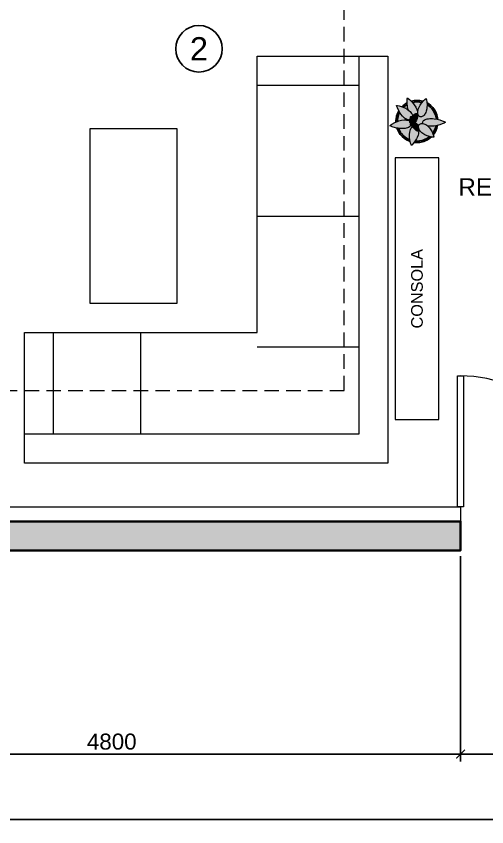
# Model space of a CAD drawing. Header units: millimetres. Extents: x -757 to 18550, y -6636 to 6557.
# Drawn here: x 1743 to 4980, y -1900 to 3674 of the extents above; entities that cross this region are included whole.
import ezdxf
from ezdxf.enums import TextEntityAlignment as Align

# ---------------------------------------------------------------- set-up
doc = ezdxf.new("R2010")
doc.units = ezdxf.units.MM
doc.linetypes.add('OCULTA', pattern=[150, 100, -50])
for name, color, linetype, lineweight in [('A-CARPINTERIA', 4, 'Continuous', 18), ('A-COTAS', 3, 'Continuous', 13), ('A-MEJORAS', 1, 'Continuous', 25), ('A-MOBILIARIO', 40, 'Continuous', 13), ('A-MURO-BLOQUE', 2, 'Continuous', 35), ('A-MURO-TRASDOSADO', 8, 'Continuous', 18), ('A-TEXTO', 7, 'Continuous', 18)]:
    doc.layers.add(name, color=color, linetype=linetype, lineweight=lineweight)
doc.layers.add('A-POCHE', color=252, linetype='Continuous')
doc.layers.add('VEG-HOJAS', color=117, linetype='Continuous', lineweight=18, true_color=0x2e5e38)
doc.layers.add('VEG-MACETA', color=25, linetype='Continuous', lineweight=25, true_color=0x745440)
doc.layers.add('VEG-RELLENO', color=253, linetype='Continuous', true_color=0x96c896)
doc.styles.add('A-TEXTO', font='arial.ttf')
doc.dimstyles.new('COTAS', dxfattribs={"dimtxt": 110, "dimasz": 60, "dimexe": 50, "dimexo": 40, "dimgap": 30, "dimtad": 1, "dimdec": 0, "dimtxsty": 'A-TEXTO', "dimblk": 'ARCHTICK', "dimcen": 2.5, "dimclrd": 3, "dimclre": 3, "dimclrt": 7, "dimazin": 3, "dimtfac": 1, "dimtmove": 0, "dimatfit": 3})

# ---------------------------------------------------------------- blocks, each defined once
blk = doc.blocks.new('VEG_Sansevieria_PLANTA')
at = {"layer": 'VEG-RELLENO', "true_color": 0xf8f6f2}
h = blk.add_hatch(color=7, dxfattribs=at)
h.dxf.hatch_style = 1
h.paths.add_polyline_path([(142.4, -26.9), (137.3, -46.6), (130, -64.1), (120.6, -80.6), (112.3, -91.6), (108.1, -80.8), (116.9, -67.5), (121.1, -59.7), (127.8, -43.4), (131.7, -29.3)])
h.paths.add_polyline_path([(95.6, -109), (80.6, -120.6), (72.5, -125.6), (55.5, -134), (46.6, -137.3), (28.3, -142.2), (18.9, -143.8), (0, -145), (-18.5, -143.8), (-12, -134.4), (0, -135), (17.6, -133.8), (34.9, -130.4), (51.7, -124.7), (67.5, -116.9), (75, -112.2), (86.9, -103.2), (98.9, -105.9)])
h.paths.add_polyline_path([(-46.6, -137.3), (-64.1, -130), (-80.6, -120.6), (-95.6, -109), (-102.5, -102.5), (-115, -88.3), (-125.6, -72.5), (-134, -55.5), (-137.6, -45.5), (-126.3, -47.4), (-121.1, -59.7), (-116.9, -67.5), (-107.1, -82.2), (-101.5, -89), (-89, -101.5), (-75, -112.2), (-59.7, -121.1), (-48.9, -125.8)])
h.paths.add_polyline_path([(-144.9, -3.7), (-143.8, 18.9), (-140.1, 37.5), (-134, 55.5), (-125.2, 73), (-119.4, 62.9), (-124.7, 51.7), (-130.4, 34.9), (-133.8, 17.6), (-135, 0.3)])
h.paths.add_polyline_path([(-103.2, 101.8), (-88.3, 115), (-80.6, 120.6), (-68, 128), (-67.3, 117), (-82.2, 107.1), (-92.9, 97.8)])
h.paths.add_polyline_path([(-38.9, 139.6), (-18.9, 143.8), (0, 145), (18.9, 143.8), (28.3, 142.2), (41.8, 138.8), (34.7, 130.4), (17.6, 133.8), (0, 135), (-17.6, 133.8), (-31.1, 131.3)])
h.paths.add_polyline_path([(69.1, 127.4), (80.6, 120.6), (95.6, 109), (109, 95.6), (120.6, 80.6), (130, 64.1), (137.3, 46.6), (142.2, 28.3), (144.2, 14.3), (133.9, 16.6), (130.4, 34.9), (124.7, 51.7), (116.9, 67.5), (107.1, 82.2), (101.5, 89), (89, 101.5), (82.2, 107.1), (69.6, 115.6)])
at = {"layer": 'VEG-RELLENO', "true_color": 0x7a5e4a}
h = blk.add_hatch(color=35, dxfattribs=at)
h.dxf.hatch_style = 1
h.paths.add_polyline_path([(130.4, -34.9), (124.7, -51.7), (121.1, -59.7), (116.9, -67.5), (108.1, -80.8), (100, -64.4), (90.7, -49.6), (85.4, -42.6), (75.1, -31.8), (88.2, -33.2), (98, -33.3), (118.4, -31.6), (131.7, -29.3)])
h.paths.add_polyline_path([(86.9, -103.2), (75, -112.2), (59.7, -121.1), (51.7, -124.7), (34.9, -130.4), (17.6, -133.8), (8.8, -134.7), (0, -135), (-12, -134.4), (-2.7, -118.6), (4.9, -101.6), (10.1, -84.2), (11.6, -75.6), (12.3, -67.4), (12.1, -59.6), (11.1, -52.4), (9.3, -45.8), (6.7, -40.1), (3.4, -35.3), (-0.1, -31.9), (3.5, -31.5), (6, -30.5), (7.4, -29), (7.7, -26.9), (6.9, -24.4), (2.3, -18.5), (-1.4, -15.3), (-13.3, -7.8), (-9, -1.6), (-3.1, 9.2), (-0.5, 14.9), (3.3, 25.9), (4.4, 30.7), (4.8, 38.2), (4.1, 40.6), (2.8, 41.9), (0.5, 41.9), (2.5, 47.2), (3.5, 53.3), (3.7, 60), (3, 67.3), (1.4, 75), (-1, 83), (-4.3, 91.1), (-8.4, 99.3), (-18.2, 115.1), (-31.1, 131.3), (-17.6, 133.8), (0, 135), (17.6, 133.8), (34.7, 130.4), (26.3, 119.2), (17.3, 104.3), (10.3, 88.6), (7.9, 80.8), (6.2, 73.1), (5.4, 65.8), (5.4, 59), (6.3, 52.7), (8, 47), (10.4, 42.2), (13.5, 38.2), (17.1, 35.2), (21.3, 33.2), (25.8, 32.3), (30.5, 32.5), (35.4, 33.7), (40.2, 36.1), (45, 39.6), (49.5, 44.1), (53.7, 49.5), (57.5, 55.8), (60.8, 62.9), (65.8, 78.8), (68.7, 96), (69.6, 115.6), (82.2, 107.1), (89, 101.5), (101.5, 89), (112.2, 75), (121.1, 59.7), (124.7, 51.7), (130.4, 34.9), (133.9, 16.6), (118, 19.2), (97.6, 20.5), (78.5, 19.4), (69.9, 17.8), (62.2, 15.6), (55.4, 12.9), (49.7, 9.6), (45.1, 5.9), (41.8, 1.8), (39.8, -2.4), (39.2, -6.8), (39.9, -11.2), (41.1, -13.6), (35, -13.3), (29.4, -14.1), (24.3, -15.8), (19.8, -18.4), (16.1, -21.8), (13.3, -26), (11.4, -30.8), (10.5, -36.2), (10.6, -41.9), (11.9, -47.8), (14.2, -53.9), (17.5, -60), (21.9, -66), (27.1, -71.8), (33.2, -77.2), (40, -82.4), (55.1, -91.3), (71.1, -98.2)])
h.paths.add_polyline_path([(-48.9, -125.8), (-59.7, -121.1), (-75, -112.2), (-82.2, -107.1), (-95.5, -95.5), (-107.1, -82.2), (-112.2, -75), (-121.1, -59.7), (-126.3, -47.4), (-110.3, -48.9), (-100.6, -49.1), (-82, -47.5), (-73.4, -45.7), (-65.6, -43.2), (-58.6, -40.2), (-52.5, -36.6), (-47.5, -32.5), (-43.1, -27.2), (-42.7, -27.8), (-40.8, -28.1), (-38.3, -27.3), (-35.8, -25.8), (-31, -34.3), (-34.1, -37.1), (-38.3, -42.4), (-42, -48.7), (-45.2, -55.8), (-47.7, -63.7), (-49.7, -72.2), (-50.9, -81.1), (-51.6, -99.6), (-51.1, -108.9)])
h.paths.add_polyline_path([(-135, 0.3), (-133.8, 17.6), (-130.4, 34.9), (-124.7, 51.7), (-119.4, 62.9), (-110.9, 50.1), (-105.1, 42.7), (-92.5, 29.4), (-85.7, 23.8), (-78.9, 19.1), (-72, 15.2), (-65.2, 12.4), (-58.7, 10.7), (-50.5, 10.1), (-49.9, 8.6), (-48.1, 7.6), (-45.4, 7.5), (-40.5, 9), (-37, 0.5), (-41.5, 0.8), (-44.8, 0.4), (-46.8, -0.3), (-51.1, 3), (-56.8, 5.9), (-63.5, 8.2), (-71, 9.8), (-79.2, 10.6), (-87.9, 10.7), (-106.5, 8.5), (-116, 6.4)])
h.paths.add_polyline_path([(-89, 101.5), (-75, 112.2), (-67.3, 117), (-64.3, 95.3), (-60.3, 79.8), (-76.2, 89.8), (-92.9, 97.8)])
at = {"layer": 'VEG-RELLENO', "true_color": 0xded278}
h = blk.add_hatch(color=41, dxfattribs=at)
h.dxf.hatch_style = 1
h.paths.add_polyline_path([(-62.2, 86.1), (-65.9, 104.5), (-67.7, 122.3), (-67.8, 144.9), (-66.9, 155.4), (-65.6, 161.7), (-60.2, 158.2), (-51.9, 151.7), (-35.5, 136.2), (-23.8, 122.6), (-18.2, 115.1), (-8.4, 99.3), (-1, 83), (1.4, 75), (3, 67.3), (3.7, 60), (3.5, 53.3), (2.5, 47.2), (0.5, 41.9), (-1.3, 41.2), (-5.7, 37.4), (0.2, 46.6), (1.4, 50), (1.6, 52.7), (0.8, 54.5), (-1.4, 55.5), (-1.9, 66.6), (-3.4, 73.8), (-5.7, 81.3), (-12.8, 96.9), (-22.3, 112.3), (-33.4, 126.4), (-50.2, 143.6), (-62, 153.4), (-63.1, 138), (-62.1, 114.1), (-59.4, 96.3), (-57.3, 87.4), (-53, 74), (-60.3, 79.8)])
at = {"layer": 'VEG-RELLENO', "true_color": 0x517e5c}
h = blk.add_hatch(color=115, dxfattribs=at)
h.dxf.hatch_style = 1
h.paths.add_polyline_path([(-3.7, 55.6), (-7.2, 54.7), (-16, 50.4), (-29.4, 40.3), (-32.8, 49.5), (-36.5, 55.9), (-41.2, 62.2), (-46.8, 68.3), (-53, 74), (-57.3, 87.4), (-59.4, 96.3), (-62.1, 114.1), (-63.1, 138), (-62, 153.4), (-50.2, 143.6), (-39.1, 132.8), (-27.7, 119.5), (-17.3, 104.7), (-8.9, 89.1), (-3.4, 73.8), (-1.9, 66.6), (-1.3, 59.9), (-1.4, 55.5)])
at = {"layer": 'VEG-RELLENO', "true_color": 0xded278}
h = blk.add_hatch(color=41, dxfattribs=at)
h.dxf.hatch_style = 1
h.paths.add_polyline_path([(13.5, 38.2), (10.4, 42.2), (8, 47), (6.3, 52.7), (5.4, 59), (5.4, 65.8), (6.2, 73.1), (7.9, 80.8), (13.5, 96.5), (21.6, 111.9), (26.3, 119.2), (36.5, 132.6), (51, 148.2), (58.5, 154.7), (63.6, 158.3), (66.3, 148.1), (68.2, 136.3), (69.5, 121.5), (69.4, 104.7), (67.6, 87.3), (65.8, 78.8), (60.8, 62.9), (57.5, 55.8), (53.7, 49.5), (49.5, 44.1), (45, 39.6), (40.2, 36.1), (35.4, 33.7), (30.5, 32.5), (25.8, 32.3), (21.3, 33.2), (17.1, 35.2)])
h.paths.add_polyline_path([(29.8, 37.4), (33.6, 38.5), (37.6, 40.4), (41.7, 43.4), (45.7, 47.4), (49.5, 52.4), (53, 58.2), (56.1, 64.8), (61, 79.9), (63.8, 96.5), (64.7, 113.3), (63.3, 135.7), (60.8, 150.1), (54.5, 144.5), (45.3, 135.1), (35.3, 123.2), (30.5, 116.4), (21.7, 101.9), (18, 94.4), (12.7, 79.5), (11.2, 72.3), (10.4, 65.6), (10.4, 59.3), (11.2, 53.7), (12.6, 48.9), (14.6, 44.9), (17.1, 41.7), (19.8, 39.4), (22.9, 38), (26.2, 37.3)], flags=0)
at = {"layer": 'VEG-RELLENO', "true_color": 0x517e5c}
h = blk.add_hatch(color=115, dxfattribs=at)
h.dxf.hatch_style = 1
h.paths.add_polyline_path([(22.9, 38), (19.8, 39.4), (17.1, 41.7), (14.6, 44.9), (12.6, 48.9), (11.2, 53.7), (10.4, 59.3), (10.4, 65.6), (11.2, 72.3), (15, 86.9), (21.7, 101.9), (25.9, 109.3), (35.3, 123.2), (50.1, 140.2), (60.8, 150.1), (63.3, 135.7), (64.7, 113.3), (63.8, 96.5), (62.6, 88.1), (58.8, 72.1), (53, 58.2), (49.5, 52.4), (45.7, 47.4), (41.7, 43.4), (37.6, 40.4), (33.6, 38.5), (29.8, 37.4), (26.2, 37.3)])
at = {"layer": 'VEG-RELLENO', "true_color": 0xded278}
h = blk.add_hatch(color=41, dxfattribs=at)
h.dxf.hatch_style = 1
h.paths.add_polyline_path([(-50.5, 10.1), (-58.7, 10.7), (-65.2, 12.4), (-72, 15.2), (-78.9, 19.1), (-85.7, 23.8), (-92.5, 29.4), (-105.1, 42.7), (-116.2, 57.8), (-125.4, 73.3), (-134.8, 94), (-138.3, 104), (-139.8, 110.4), (-128.5, 108.9), (-116.2, 106), (-101.1, 101.1), (-84.5, 94.1), (-68.1, 85.1), (-60.4, 79.9), (-53.2, 74.3), (-46.8, 68.3), (-41.2, 62.2), (-36.5, 55.9), (-32.8, 49.5), (-30.2, 43.2), (-29.4, 40.3), (-33.6, 36.4), (-34.9, 41.7), (-37.3, 47.3), (-40.6, 53.1), (-45, 59), (-50.3, 64.8), (-63.3, 75.8), (-78.6, 85.4), (-94.8, 93.2), (-117.6, 101.1), (-133.3, 104.7), (-127.6, 89.6), (-120.9, 75.6), (-112.1, 60.5), (-101.3, 45.9), (-89.1, 33.1), (-82.7, 27.8), (-76.2, 23.3), (-69.8, 19.8), (-63.6, 17.2), (-57.7, 15.6), (-49.7, 15.2), (-50.5, 13.1)])
at = {"layer": 'VEG-RELLENO', "true_color": 0x517e5c}
h = blk.add_hatch(color=115, dxfattribs=at)
h.dxf.hatch_style = 1
h.paths.add_polyline_path([(-33.6, 36.4), (-37.8, 32.2), (-41.3, 34.5), (-43, 34.4), (-44.2, 33.2), (-44.9, 30.9), (-44.6, 24.1), (-47.1, 20.4), (-49.7, 15.2), (-57.7, 15.6), (-63.6, 17.2), (-69.8, 19.8), (-76.2, 23.3), (-82.7, 27.8), (-95.3, 39.2), (-101.3, 45.9), (-112.1, 60.5), (-116.8, 68.1), (-124.6, 82.8), (-130.1, 95.8), (-133.3, 104.7), (-117.6, 101.1), (-94.8, 93.2), (-78.6, 85.4), (-63.3, 75.8), (-50.3, 64.8), (-45, 59), (-40.6, 53.1), (-37.3, 47.3), (-34.9, 41.7)])
at = {"layer": 'VEG-RELLENO', "true_color": 0xded278}
h = blk.add_hatch(color=41, dxfattribs=at)
h.dxf.hatch_style = 1
h.paths.add_polyline_path([(-43.1, -27.2), (-47.5, -32.5), (-52.5, -36.6), (-58.6, -40.2), (-65.6, -43.2), (-73.4, -45.7), (-82, -47.5), (-100.6, -49.1), (-120.1, -48.2), (-129.8, -46.9), (-148.2, -43.2), (-170.7, -36.2), (-180.9, -32), (-186.9, -28.8), (-177.6, -21.6), (-166.5, -14.6), (-151.9, -6.9), (-134.7, 0.4), (-116, 6.4), (-106.5, 8.5), (-87.9, 10.7), (-79.2, 10.6), (-71, 9.8), (-63.5, 8.2), (-56.8, 5.9), (-51.1, 3), (-46.8, -0.3), (-48.6, -2.1), (-49, -4.1), (-48.4, -5.9), (-53.8, -1.3), (-58.8, 1.3), (-64.8, 3.4), (-71.7, 4.9), (-79.4, 5.6), (-87.7, 5.7), (-105.5, 3.6), (-123.9, -1.1), (-141.6, -7.7), (-164, -19), (-177.8, -27.9), (-169, -31.5), (-155.1, -36.1), (-138.2, -40.3), (-129.1, -42), (-110.1, -43.9), (-100.7, -44.1), (-82.8, -42.5), (-74.7, -40.8), (-67.3, -38.5), (-60.8, -35.7), (-55.4, -32.5), (-51, -28.9), (-47.7, -25.2), (-45.6, -21.4), (-44.5, -17.8), (-44.4, -14.3), (-45.4, -10.6), (-42.3, -13.7), (-44, -20.1), (-44.3, -23.7), (-43.9, -26.3)])
at = {"layer": 'VEG-RELLENO', "true_color": 0x517e5c}
h = blk.add_hatch(color=115, dxfattribs=at)
h.dxf.hatch_style = 1
h.paths.add_polyline_path([(-49.9, -4.3), (-45.3, -10.9), (-44.4, -14.3), (-44.5, -17.8), (-45.6, -21.4), (-47.7, -25.2), (-51, -28.9), (-55.4, -32.5), (-60.8, -35.7), (-67.3, -38.5), (-74.7, -40.8), (-82.8, -42.5), (-100.7, -44.1), (-110.1, -43.9), (-129.1, -42), (-138.2, -40.3), (-155.1, -36.1), (-169, -31.5), (-177.8, -27.9), (-164, -19), (-141.6, -7.7), (-123.9, -1.1), (-105.5, 3.6), (-87.7, 5.7), (-79.4, 5.6), (-71.7, 4.9), (-64.8, 3.4), (-58.8, 1.3), (-53.8, -1.3)])
at = {"layer": 'VEG-RELLENO', "true_color": 0xded278}
h = blk.add_hatch(color=41, dxfattribs=at)
h.dxf.hatch_style = 1
h.paths.add_polyline_path([(-50.5, 13.1), (-49.3, 16.5), (-44.6, 24.1), (-43.8, 20), (-46.5, 15.3), (-47.6, 10.9), (-45.8, 10.5), (-41.5, 11.9), (-40.5, 9), (-45.4, 7.5), (-48.1, 7.6), (-49.9, 8.6), (-50.7, 10.4)])
h.paths.add_polyline_path([(-31.2, 38.8), (-21, 47.1), (-11.3, 52.9), (-3.7, 55.6), (-1, 55.5), (0.8, 54.5), (1.6, 52.7), (1.4, 50), (-2, 42.7), (-5, 38.3), (-13.1, 28.9), (-27, 16.9), (-28.4, 19.6), (-20, 26.5), (-11, 35.6), (-4.6, 44.2), (-2.6, 47.8), (-1.6, 50.6), (-1.6, 52.4), (-3.4, 52.5), (-6.2, 51.8), (-14.4, 47.8), (-24.2, 40.8), (-35.7, 30.1), (-37.8, 32.2)])
h = blk.add_hatch(color=41, dxfattribs=at)
h.dxf.hatch_style = 1
h.paths.add_polyline_path([(3.5, -31.5), (-4, -31.6), (-8.8, -30.7), (-17.5, -28), (-25.7, -21.5), (-29.5, -19.3), (-18.4, -24.5), (-8.1, -27.8), (0.1, -28.9), (2.8, -28.6), (4.5, -27.6), (4.2, -25.7), (2.7, -23.4), (-3.2, -17.7), (-7.5, -14.6), (-16.8, -9.3), (-17.8, -5.6), (-5.8, -12.1), (2.3, -18.5), (5.1, -21.6), (6.9, -24.4), (7.7, -26.9), (7.4, -29), (6, -30.5)])
h.paths.add_polyline_path([(-39.9, -15.8), (-46.4, -9.5), (-48.2, -6.6), (-49, -4.1), (-48.6, -2.1), (-47.2, -0.5), (-44.8, 0.4), (-41.5, 0.8), (-36.9, 0.3), (-36.9, -2.6), (-41.4, -2.2), (-44.1, -2.5), (-45.8, -3.4), (-45.5, -5.4), (-44, -7.6), (-41.5, -10.4), (-36.3, -14.7), (-35.5, -17.9), (-36.4, -18.2)])
at = {"layer": 'VEG-RELLENO', "true_color": 0x467652}
h = blk.add_hatch(color=105, dxfattribs=at)
h.dxf.hatch_style = 1
h.paths.add_polyline_path([(-43.8, 20), (-41.5, 11.9), (-45.8, 10.5), (-47.3, 10.6), (-47.5, 12.5), (-46.5, 15.3)])
h.paths.add_polyline_path([(-28.4, 19.6), (-35.7, 30.1), (-29.1, 36.6), (-24.2, 40.8), (-14.4, 47.8), (-6.2, 51.8), (-3.4, 52.5), (-1.6, 52.4), (-1.6, 50.6), (-2.6, 47.8), (-7.4, 40.1), (-15.3, 31), (-20, 26.5)])
at = {"layer": 'VEG-RELLENO', "true_color": 0xded278}
h = blk.add_hatch(color=41, dxfattribs=at)
h.dxf.hatch_style = 1
h.paths.add_polyline_path([(-21.4, -22.8), (-26.6, -17.6), (-32.3, -8.8), (-40.1, 7.8), (-44.5, 23.6), (-44.9, 30.9), (-44.2, 33.2), (-43, 34.4), (-41.3, 34.5), (-39.2, 33.4), (-34, 28.2), (-28.3, 19.4), (-20.5, 2.8), (-16.1, -13), (-15.7, -20.3), (-16.4, -22.6), (-17.6, -23.8), (-19.3, -23.9)])
h.paths.add_polyline_path([(-42, 27.8), (-40.6, 19.5), (-39.2, 14.3), (-32.4, -2.2), (-24.2, -15.7), (-21.7, -18.6), (-18.9, -20.7), (-18.6, -17.2), (-20, -8.9), (-23.3, 1.8), (-28.2, 12.8), (-36.4, 26.3), (-38.9, 29.2), (-41.6, 31.3)], flags=0)
h = blk.add_hatch(color=41, dxfattribs=at)
h.dxf.hatch_style = 1
h.paths.add_polyline_path([(-44.3, -23.7), (-44, -20.1), (-42.3, -13.7), (-39.8, -15.8), (-41, -20.6), (-41, -25), (-36.8, -22.8), (-35.8, -25.8), (-38.3, -27.3), (-40.8, -28.1), (-42.7, -27.8), (-43.9, -26.3)])
h.paths.add_polyline_path([(-6.8, 31.9), (-5.6, 30.4), (-5.1, 27.8), (-6.5, 19.8), (-10.6, 9.1), (-18.1, -4.6), (-19.3, -0.8), (-11, 15.8), (-8.4, 24.7), (-8.4, 29.1), (-12.4, 27.1), (-20, 19.4), (-19.8, 22.7), (-10.6, 31.6), (-8.7, 32.2)])
at = {"layer": 'VEG-RELLENO', "true_color": 0x467652}
h = blk.add_hatch(color=105, dxfattribs=at)
h.dxf.hatch_style = 1
h.paths.add_polyline_path([(-41.6, 31.3), (-38.9, 29.2), (-33.7, 22.5), (-25.6, 7.4), (-20, -8.9), (-18.6, -17.2), (-18.9, -20.7), (-21.7, -18.6), (-26.9, -11.9), (-35, 3.3), (-40.6, 19.5), (-42, 27.8)])
h = blk.add_hatch(color=105, dxfattribs=at)
h.dxf.hatch_style = 1
h.paths.add_polyline_path([(-36.4, -18.2), (-37.2, -19.8), (-36.8, -22.8), (-41, -25), (-41, -20.6), (-39.8, -15.8)])
h.paths.add_polyline_path([(-19.3, -0.8), (-21.6, 5.5), (-20, 19.4), (-12.4, 27.1), (-8.4, 29.1), (-8.4, 24.7), (-11, 15.8)])
at = {"layer": 'VEG-RELLENO', "true_color": 0xded278}
h = blk.add_hatch(color=41, dxfattribs=at)
h.dxf.hatch_style = 1
h.paths.add_polyline_path([(-35.3, -18.7), (-36.7, -11.3), (-36.9, 0.3), (-34, -5.6), (-33.2, -14.9), (-32.3, -17.9), (-29.7, -13.1), (-27.6, -16), (-29.6, -19.4), (-31.2, -21.1), (-32.8, -21.5), (-34.1, -20.7)])
h.paths.add_polyline_path([(-19.8, 22.7), (-21.6, 5.5), (-23.9, 10.7), (-23, 20)])
at = {"layer": 'VEG-RELLENO', "true_color": 0x467652}
h = blk.add_hatch(color=105, dxfattribs=at)
h.dxf.hatch_style = 1
h.paths.add_polyline_path([(-34, -5.6), (-29.7, -13.1), (-32.3, -17.9), (-33.2, -14.9)])
h.paths.add_polyline_path([(-23.9, 10.7), (-27, 16.9), (-23, 20)])
h = blk.add_hatch(color=105, dxfattribs=at)
h.dxf.hatch_style = 1
h.paths.add_polyline_path([(-16.2, -6.3), (-17.8, -5.6), (-18.1, -4.6), (-10.6, 9.1), (-6.5, 19.8), (-5.1, 27.8), (-5.6, 30.4), (-6.6, 31.7), (-2, 36.9), (1.4, 39), (1.9, 35), (1.4, 31.2), (-1.2, 21.5), (-3.3, 16), (-8.6, 5.1), (-11.5, 0)])
at = {"layer": 'VEG-RELLENO', "true_color": 0xded278}
h = blk.add_hatch(color=41, dxfattribs=at)
h.dxf.hatch_style = 1
h.paths.add_polyline_path([(-10.4, 31.7), (-5.7, 37.4), (-1.3, 41.2), (0.9, 42.1), (2.8, 41.9), (4.1, 40.6), (4.8, 38.2), (4.9, 34.9), (4.4, 30.7), (1.6, 20.5), (-5.9, 3.6), (-13.3, -7.8), (-16, -6.4), (-8.6, 5.1), (-3.3, 16), (-1.2, 21.5), (1.4, 31.2), (1.9, 35), (1.4, 39), (-2, 36.9), (-6.6, 31.7), (-8.7, 32.2)])
h = blk.add_hatch(color=41, dxfattribs=at)
h.dxf.hatch_style = 1
h.paths.add_polyline_path([(41.8, 1.8), (45.1, 5.9), (49.7, 9.6), (55.4, 12.9), (62.2, 15.6), (69.9, 17.8), (78.5, 19.4), (87.8, 20.3), (107.7, 20.1), (128.4, 17.6), (138.5, 15.7), (157.6, 10.7), (180.8, 2.4), (191.2, -2.2), (197.2, -5.7), (186.7, -11.4), (174.2, -16.8), (157.8, -22.6), (138.8, -27.9), (118.4, -31.6), (108.1, -32.8), (88.2, -33.2), (75.1, -31.8), (66.9, -24.9), (79.5, -27.4), (88.4, -28.2), (97.9, -28.3), (117.7, -26.7), (137.7, -23), (156.3, -17.9), (172.3, -12.2), (186.9, -5.7), (164.6, 3.2), (147.1, 8.5), (137.4, 10.8), (117.4, 14.2), (107.4, 15.1), (88.1, 15.3), (79.2, 14.4), (71.1, 12.9), (63.8, 10.9), (57.6, 8.3), (52.5, 5.4), (48.7, 2.3), (46.1, -0.8), (44.7, -3.9), (44.3, -6.8), (44.7, -9.6), (46.2, -12.7), (48.4, -15.3), (41.1, -13.6), (39.9, -11.2), (39.2, -6.8), (39.8, -2.4)])
at = {"layer": 'VEG-RELLENO', "true_color": 0x517e5c}
h = blk.add_hatch(color=115, dxfattribs=at)
h.dxf.hatch_style = 1
h.paths.add_polyline_path([(60.6, -20.7), (54, -17.3), (48.4, -15.3), (46.2, -12.7), (44.7, -9.6), (44.3, -6.8), (44.7, -3.9), (46.1, -0.8), (48.7, 2.3), (52.5, 5.4), (57.6, 8.3), (63.8, 10.9), (71.1, 12.9), (79.2, 14.4), (97.5, 15.5), (107.4, 15.1), (127.5, 12.7), (137.4, 10.8), (156.2, 5.9), (172.2, 0.5), (186.9, -5.7), (172.3, -12.2), (156.3, -17.9), (137.7, -23), (117.7, -26.7), (97.9, -28.3), (79.5, -27.4), (66.9, -24.9)])
at = {"layer": 'VEG-RELLENO', "true_color": 0xded278}
h = blk.add_hatch(color=41, dxfattribs=at)
h.dxf.hatch_style = 1
h.paths.add_polyline_path([(3.4, -35.3), (6.7, -40.1), (9.3, -45.8), (11.1, -52.4), (12.1, -59.6), (12.3, -67.4), (11.6, -75.6), (10.1, -84.2), (7.8, -92.9), (1.3, -110.2), (-2.7, -118.6), (-11.7, -134), (-25.1, -152.3), (-32.2, -160.2), (-37.1, -164.6), (-41.6, -154.1), (-45.3, -142), (-48.8, -126.6), (-51.1, -108.9), (-51.6, -90.3), (-50.9, -81.1), (-49.7, -72.2), (-47.7, -63.7), (-45.2, -55.8), (-42, -48.7), (-38.3, -42.4), (-34.1, -37.1), (-31, -34.3), (-28.1, -38.4), (-34.2, -45.3), (-37.6, -51), (-40.5, -57.6), (-42.9, -65), (-44.7, -73.1), (-46.6, -90.5), (-46.1, -108.5), (-43.8, -125.7), (-40.5, -140.8), (-35.5, -156.3), (-29, -149.1), (-20.4, -137.9), (-11.4, -124), (-7.2, -116.3), (0.2, -99.9), (3, -91.4), (6.6, -75), (7.3, -67.2), (8.1, -66.9), (8.8, -65.4), (8.7, -63), (6.9, -58.2), (6.2, -53.4), (4.6, -47.5), (2.3, -42.6), (-0.4, -38.6), (-3.5, -35.5), (-6.9, -33.4), (-10.5, -32.2), (-13.2, -32), (-17.5, -28), (-8.8, -30.7), (-0.1, -31.9)])
at = {"layer": 'VEG-RELLENO', "true_color": 0x517e5c}
h = blk.add_hatch(color=115, dxfattribs=at)
h.dxf.hatch_style = 1
h.paths.add_polyline_path([(-28.1, -38.4), (-15.7, -52.7), (-6.8, -60.6), (1, -65.8), (4.1, -67.2), (7.3, -67.2), (6.6, -75), (3, -91.4), (0.2, -99.9), (-7.2, -116.3), (-11.4, -124), (-20.4, -137.9), (-29, -149.1), (-35.5, -156.3), (-40.5, -140.8), (-43.8, -125.7), (-45.2, -117.3), (-46.6, -99.5), (-46, -81.6), (-42.9, -65), (-40.5, -57.6), (-37.6, -51), (-34.2, -45.3)])
h.paths.add_polyline_path([(5.8, -55.9), (-4, -42), (-13.2, -32), (-10.5, -32.2), (-6.9, -33.4), (-3.5, -35.5), (-0.4, -38.6), (2.3, -42.6), (4.6, -47.5), (6.2, -53.4), (6.9, -58.2)])
at = {"layer": 'VEG-RELLENO', "true_color": 0x467652}
h = blk.add_hatch(color=105, dxfattribs=at)
h.dxf.hatch_style = 1
h.paths.add_polyline_path([(-29.4, -19.1), (-27.6, -16), (-23.9, -20.7), (-21.4, -22.8), (-19.3, -23.9), (-17.6, -23.8), (-16.4, -22.6), (-15.7, -20.3), (-15.6, -17.1), (-16.8, -9.3), (-7.5, -14.6), (-3.2, -17.7), (2.7, -23.4), (4.2, -25.7), (4.5, -27.6), (2.8, -28.6), (-3.6, -28.6), (-13.1, -26.4), (-23.8, -22.1)])
h.paths.add_polyline_path([(-36.9, -2.6), (-36.3, -14.7), (-41.5, -10.4), (-44, -7.6), (-45.5, -5.4), (-45.8, -3.4), (-44.1, -2.5), (-41.4, -2.2)])
at = {"layer": 'VEG-RELLENO', "true_color": 0xded278}
h = blk.add_hatch(color=41, dxfattribs=at)
h.dxf.hatch_style = 1
h.paths.add_polyline_path([(4.1, -67.2), (-2.7, -63.6), (-11.2, -56.9), (-24.4, -43.2), (-34.1, -29.2), (-37, -22.2), (-37.2, -19.8), (-36.4, -18.2), (-35.5, -17.9), (-33.9, -20.8), (-33.2, -24.3), (-29, -32), (-17.9, -46), (-4.9, -58.3), (2.4, -63.2), (5.8, -64.4), (4.9, -60.9), (0.6, -53.2), (-10.4, -39.2), (-23.4, -26.9), (-32.2, -21.4), (-31.2, -21.1), (-29.5, -19.3), (-25.7, -21.5), (-12.7, -32.5), (-4, -42), (5.8, -55.9), (8.7, -63), (8.8, -65.4), (8.1, -66.9), (6.5, -67.5)])
at = {"layer": 'VEG-RELLENO', "true_color": 0x467652}
h = blk.add_hatch(color=105, dxfattribs=at)
h.dxf.hatch_style = 1
h.paths.add_polyline_path([(-34.1, -20.8), (-30.7, -22), (-23.4, -26.9), (-10.4, -39.2), (0.6, -53.2), (4.9, -60.9), (5.8, -64.4), (2.4, -63.2), (-4.9, -58.3), (-17.9, -46), (-29, -32), (-33.2, -24.3)])
at = {"layer": 'VEG-RELLENO', "true_color": 0xded278}
h = blk.add_hatch(color=41, dxfattribs=at)
h.dxf.hatch_style = 1
h.paths.add_polyline_path([(24.3, -15.8), (29.4, -14.1), (35, -13.3), (41.1, -13.6), (47.5, -15), (54, -17.3), (60.6, -20.7), (67.1, -25), (73.5, -30.2), (79.6, -36.1), (90.7, -49.6), (95.6, -56.9), (103.9, -71.7), (112.3, -91.7), (115.3, -101.5), (116.6, -107.8), (105.6, -107), (93.6, -104.9), (79, -100.9), (63, -95), (47.3, -87.1), (40, -82.4), (33.2, -77.2), (27.1, -71.8), (21.9, -66), (17.5, -60), (14.2, -53.9), (11.9, -47.8), (10.6, -41.9), (10.5, -36.2), (11.4, -30.8), (13.3, -26), (16.1, -21.8), (19.8, -18.4)])
h.paths.add_polyline_path([(16.2, -32.2), (15.5, -36.5), (15.6, -41.3), (16.7, -46.4), (18.7, -51.8), (21.7, -57.3), (25.7, -62.8), (30.6, -68.2), (42.8, -78.3), (57.3, -86.8), (72.8, -93.5), (80.5, -96.1), (94.7, -100), (110.4, -102.6), (107.6, -93.4), (102.7, -80.9), (95.7, -66.8), (91.4, -59.6), (81.5, -45.8), (76, -39.5), (64.2, -29.1), (58.1, -25), (52, -21.9), (46.1, -19.8), (40.5, -18.6), (35.2, -18.4), (30.5, -19), (26.4, -20.3), (22.8, -22.4), (19.9, -25.1), (17.7, -28.4)], flags=0)
at = {"layer": 'VEG-RELLENO', "true_color": 0x517e5c}
h = blk.add_hatch(color=115, dxfattribs=at)
h.dxf.hatch_style = 1
h.paths.add_polyline_path([(19.9, -25.1), (22.8, -22.4), (26.4, -20.3), (30.5, -19), (35.2, -18.4), (40.5, -18.6), (46.1, -19.8), (52, -21.9), (58.1, -25), (64.2, -29.1), (70.2, -33.9), (81.5, -45.8), (86.7, -52.5), (95.7, -66.8), (99.5, -74), (105.4, -87.5), (110.4, -102.6), (94.7, -100), (80.5, -96.1), (72.8, -93.5), (57.3, -86.8), (49.9, -82.7), (36.4, -73.4), (30.6, -68.2), (25.7, -62.8), (21.7, -57.3), (18.7, -51.8), (16.7, -46.4), (15.6, -41.3), (15.5, -36.5), (16.2, -32.2), (17.7, -28.4)])
at = {"layer": 'VEG-HOJAS'}
for points in [[(-60.3, 79.8), (-64.3, 95.3), (-65.9, 104.5), (-67.7, 122.3), (-67.8, 144.9), (-66.9, 155.4), (-65.6, 161.7), (-60.2, 158.2), (-51.9, 151.7), (-35.5, 136.2), (-23.8, 122.6), (-18.2, 115.1), (-8.4, 99.3), (-1, 83), (1.4, 75), (3, 67.3), (3.7, 60), (3.5, 53.3), (2.5, 47.2), (0.5, 41.9)], [(-50.5, 10.1), (-58.7, 10.7), (-65.2, 12.4), (-72, 15.2), (-78.9, 19.1), (-85.7, 23.8), (-92.5, 29.4), (-99, 35.8), (-110.9, 50.1), (-116.2, 57.8), (-125.4, 73.3), (-134.8, 94), (-138.3, 104), (-139.8, 110.4), (-133.2, 109.8), (-122.8, 107.7), (-101.1, 101.1), (-84.5, 94.1), (-68.1, 85.1), (-53.2, 74.3), (-46.8, 68.3), (-41.2, 62.2), (-36.5, 55.9), (-32.8, 49.5), (-29.4, 40.3)], [(-43.1, -27.2), (-47.5, -32.5), (-52.5, -36.6), (-58.6, -40.2), (-65.6, -43.2), (-73.4, -45.7), (-82, -47.5), (-100.6, -49.1), (-120.1, -48.2), (-129.8, -46.9), (-148.2, -43.2), (-170.7, -36.2), (-180.9, -32), (-186.9, -28.8), (-181.7, -24.5), (-172.6, -18.3), (-151.9, -6.9), (-134.7, 0.4), (-125.4, 3.6), (-106.5, 8.5), (-87.9, 10.7), (-79.2, 10.6), (-71, 9.8), (-63.5, 8.2), (-56.8, 5.9), (-51.1, 3), (-46.8, -0.3)], [(-40.5, 9), (-45.4, 7.5), (-48.1, 7.6), (-49.9, 8.6), (-50.7, 10.4), (-50.5, 13.1), (-49.3, 16.5), (-44.6, 24.1)], [(-36.4, -18.2), (-43.6, -12.6), (-46.4, -9.5), (-48.2, -6.6), (-49, -4.1), (-48.6, -2.1), (-47.2, -0.5), (-44.8, 0.4), (-37, 0.5)], [(-37.8, 32.2), (-26.1, 43.2), (-16, 50.4), (-7.2, 54.7), (-3.7, 55.6), (-1, 55.5), (0.8, 54.5), (1.6, 52.7), (1.4, 50), (-2, 42.7), (-5, 38.3), (-13.1, 28.9), (-27, 16.9)], [(-27.6, -16), (-29.6, -19.4), (-31.2, -21.1), (-32.8, -21.5), (-34.1, -20.7), (-35.3, -18.7), (-36.7, -11.3), (-36.9, 0.3)], [(-19.8, 22.7), (-21.6, 5.5)], [(-10.6, 31.6), (-8.7, 32.2), (-6.8, 31.9), (-5.6, 30.4), (-5.1, 27.8), (-5.4, 24.2), (-6.5, 19.8), (-10.6, 9.1), (-18.1, -4.6)], [(-5.7, 37.4), (-1.3, 41.2), (0.9, 42.1), (2.8, 41.9), (4.1, 40.6), (4.8, 38.2), (4.4, 30.7), (1.6, 20.5), (-3.1, 9.2), (-9, -1.6), (-13.3, -7.8)], [(41.1, -13.6), (39.9, -11.2), (39.2, -6.8), (39.8, -2.4), (41.8, 1.8), (45.1, 5.9), (49.7, 9.6), (55.4, 12.9), (62.2, 15.6), (69.9, 17.8), (78.5, 19.4), (87.8, 20.3), (107.7, 20.1), (118, 19.2), (138.5, 15.7), (157.6, 10.7), (174, 5.1), (186.6, -0.1), (197.2, -5.7), (186.7, -11.4), (174.2, -16.8), (157.8, -22.6), (138.8, -27.9), (118.4, -31.6), (108.1, -32.8), (88.2, -33.2), (75.1, -31.8)], [(-0.1, -31.9), (3.4, -35.3), (6.7, -40.1), (9.3, -45.8), (11.1, -52.4), (12.1, -59.6), (12.3, -67.4), (11.6, -75.6), (10.1, -84.2), (7.8, -92.9), (1.3, -110.2), (-2.7, -118.6), (-11.7, -134), (-25.1, -152.3), (-32.2, -160.2), (-37.1, -164.6), (-39.9, -158.6), (-43.4, -148.6), (-48.8, -126.6), (-51.1, -108.9), (-51.6, -90.3), (-49.7, -72.2), (-47.7, -63.7), (-45.2, -55.8), (-42, -48.7), (-38.3, -42.4), (-34.1, -37.1), (-31, -34.3)], [(-35.8, -25.8), (-38.3, -27.3), (-40.8, -28.1), (-42.7, -27.8), (-43.9, -26.3), (-44.3, -23.7), (-44, -20.1), (-42.3, -13.7)], [(-29.5, -19.3), (-25.7, -21.5), (-17.2, -28.2), (-4, -42), (5.8, -55.9), (8.7, -63), (8.8, -65.4), (8.1, -66.9), (6.5, -67.5), (4.1, -67.2), (-2.7, -63.6), (-11.2, -56.9), (-20.1, -48), (-28.2, -38.3), (-34.1, -29.2), (-37, -22.2), (-37.2, -19.8), (-36.4, -18.2), (-35.5, -17.9)], [(-17.8, -5.6), (-10.8, -9.1), (-1.4, -15.3), (5.1, -21.6), (6.9, -24.4), (7.7, -26.9), (7.4, -29), (6, -30.5), (3.5, -31.5), (0.2, -31.9), (-8.8, -30.7), (-17.5, -28)]]:
    blk.add_lwpolyline(points, dxfattribs=at)
for points in [[(21.3, 33.2), (17.1, 35.2), (13.5, 38.2), (10.4, 42.2), (8, 47), (6.3, 52.7), (5.4, 59), (5.4, 65.8), (6.2, 73.1), (7.9, 80.8), (10.3, 88.6), (17.3, 104.3), (21.6, 111.9), (31.3, 126.2), (46.5, 143.7), (55.1, 151.9), (63.6, 158.3), (66.3, 148.1), (68.2, 136.3), (69.7, 113.2), (68.7, 96), (67.6, 87.3), (63.6, 70.6), (60.8, 62.9), (57.5, 55.8), (53.7, 49.5), (49.5, 44.1), (45, 39.6), (40.2, 36.1), (35.4, 33.7), (30.5, 32.5), (25.8, 32.3)], [(-17.6, -23.8), (-19.3, -23.9), (-21.4, -22.8), (-26.6, -17.6), (-32.3, -8.8), (-37.7, 2.1), (-42, 13.4), (-44.5, 23.6), (-44.9, 30.9), (-44.2, 33.2), (-43, 34.4), (-41.3, 34.5), (-39.2, 33.4), (-34, 28.2), (-28.3, 19.4), (-22.9, 8.6), (-18.6, -2.8), (-16.1, -13), (-15.7, -20.3), (-16.4, -22.6)], [(16.1, -21.8), (19.8, -18.4), (24.3, -15.8), (29.4, -14.1), (35, -13.3), (41.1, -13.6), (47.5, -15), (54, -17.3), (60.6, -20.7), (67.1, -25), (73.5, -30.2), (85.4, -42.6), (90.7, -49.6), (100, -64.4), (103.9, -71.7), (110.1, -85.6), (114.1, -97.1), (116.6, -107.8), (105.6, -107), (93.6, -104.9), (79, -100.9), (71.1, -98.2), (55.1, -91.3), (47.3, -87.1), (33.2, -77.2), (27.1, -71.8), (21.9, -66), (17.5, -60), (14.2, -53.9), (11.9, -47.8), (10.6, -41.9), (10.5, -36.2), (11.4, -30.8), (13.3, -26)]]:
    blk.add_lwpolyline(points, close=True, dxfattribs=at)
at = {"layer": 'VEG-MACETA'}
for points in [[(-103.2, 101.8), (-95.6, 109), (-88.3, 115), (-80.6, 120.6), (-68, 128)], [(-92.9, 97.8), (-82.2, 107.1), (-67.3, 117)], [(-38.9, 139.6), (-28.3, 142.2), (-18.9, 143.8), (0, 145), (18.9, 143.8), (28.3, 142.2), (41.8, 138.8)], [(-31.1, 131.3), (-17.6, 133.8), (0, 135), (17.6, 133.8), (34.7, 130.4)], [(69.1, 127.4), (80.6, 120.6), (95.6, 109), (109, 95.6), (120.6, 80.6), (130, 64.1), (137.3, 46.6), (142.2, 28.3), (144.2, 14.3)], [(69.6, 115.6), (82.2, 107.1), (95.5, 95.5), (101.5, 89), (112.2, 75), (121.1, 59.7), (127.8, 43.4), (132.4, 26.3), (133.9, 16.6)], [(-144.9, -3.7), (-144.7, 9.5), (-143.8, 18.9), (-140.1, 37.5), (-134, 55.5), (-125.2, 73)], [(-135, 0.3), (-133.8, 17.6), (-130.4, 34.9), (-124.7, 51.7), (-119.4, 62.9)], [(-46.5, -137.4), (-55.5, -134), (-72.5, -125.6), (-88.3, -115), (-102.5, -102.5), (-115, -88.3), (-125.6, -72.5), (-134, -55.5), (-137.6, -45.5)], [(-48.9, -125.8), (-59.7, -121.1), (-75, -112.2), (-82.2, -107.1), (-95.5, -95.5), (-107.1, -82.2), (-112.2, -75), (-121.1, -59.7), (-126.3, -47.4)], [(131.7, -29.3), (127.8, -43.4), (121.1, -59.7), (116.9, -67.5), (108.1, -80.8)], [(142.4, -26.9), (140.1, -37.5), (137.3, -46.6), (130, -64.1), (120.6, -80.6), (112.3, -91.6)], [(98.9, -105.9), (88.3, -115), (72.5, -125.6), (55.5, -134), (46.6, -137.3), (28.3, -142.2), (18.9, -143.8), (0, -145), (-18.5, -143.8)], [(86.9, -103.2), (75, -112.2), (67.5, -116.9), (51.7, -124.7), (43.4, -127.8), (34.9, -130.4), (17.6, -133.8), (0, -135), (-12, -134.4)]]:
    blk.add_lwpolyline(points, dxfattribs=at)
blk = doc.blocks.new('_ARCHTICK')
at = {"color": 0, "linetype": 'BYBLOCK', "const_width": 0.15}
blk.add_lwpolyline([(-0.5, -0.5), (0.5, 0.5)], dxfattribs=at)

msp = doc.modelspace()

# ---------------------------------------------------------------- hatches: boundary and pattern name
at = {"layer": 'A-POCHE'}
h = msp.add_hatch(color=256, dxfattribs=at)
h.paths.add_polyline_path([(3000, 5800), (3000, 5600), (200, 5600), (200, 200), (4800, 200), (4800, 0), (0, 0), (0, 5800)])
h.paths.add_polyline_path([(8600, 5800), (8600, 5600), (4800, 5600), (4800, 5800)])
h.paths.add_polyline_path([(13700, 5800), (17900, 5800), (17900, 0), (17700, 0), (17700, 5600), (13700, 5600), (13700, 1620), (13500, 1620), (13500, 5600), (9400, 5600), (9400, 5800)])
h.paths.add_polyline_path([(13700, 0), (9300, 0), (9300, 200), (13500, 200), (13500, 800), (13700, 800)])
h.paths.add_polyline_path([(5700, 0), (5700, 200), (8500, 200), (8500, 0)])

# ---------------------------------------------------------------- linework, layer by layer
at = {"layer": 'A-CARPINTERIA'}
msp.add_lwpolyline([(4780, 300), (4780, 1200), (4820, 1200), (4820, 300)], close=True, dxfattribs=at)
msp.add_arc((4800, 300), 900, 0, 90, dxfattribs=at)
at = {"layer": 'A-MEJORAS'}
msp.add_circle((3000, 3450), 160, dxfattribs=at)
at = {"layer": 'A-MOBILIARIO'}
for p, q in [((3400, 2300), (4100, 2300)), ((2600, 800), (2600, 1500)), ((3400, 1400), (4100, 1400))]:
    msp.add_line(p, q, dxfattribs=at)
at = {"layer": 'A-MOBILIARIO', "linetype": 'OCULTA'}
msp.add_lwpolyline([(1200, 1100), (4000, 1100), (4000, 3850), (1200, 3850)], close=True, dxfattribs=at)
at = {"layer": 'A-MOBILIARIO'}
for points in [[(1800, 600), (1800, 1500), (3400, 1500), (3400, 3400), (4300, 3400), (4300, 600), (3400, 600)], [(2250, 1700), (2850, 1700), (2850, 2900), (2250, 2900)], [(4350, 900), (4650, 900), (4650, 2700), (4350, 2700)]]:
    msp.add_lwpolyline(points, close=True, dxfattribs=at)
for points in [[(4100, 3400), (4100, 800), (1800, 800)], [(3400, 3200), (4100, 3200)], [(2000, 800), (2000, 1500)]]:
    msp.add_lwpolyline(points, dxfattribs=at)
at = {"layer": 'A-MURO-BLOQUE'}
msp.add_lwpolyline([(3000, 5800), (3000, 5600), (200, 5600), (200, 200), (4800, 200), (4800, 0), (0, 0), (0, 5800)], close=True, dxfattribs=at)
at = {"layer": 'A-MURO-TRASDOSADO'}
msp.add_lwpolyline([(200, 5600), (3000, 5600), (3000, 5500), (300, 5500), (300, 300), (4800, 300), (4800, 200), (200, 200)], close=True, dxfattribs=at)

# ---------------------------------------------------------------- block references
msp.add_blockref('VEG_Sansevieria_PLANTA', (4500, 2950))

# ---------------------------------------------------------------- texts
at = {"layer": 'A-MEJORAS', "style": 'A-TEXTO'}
msp.add_text('2', height=160, dxfattribs=at).set_placement((3000, 3450), align=Align.MIDDLE_CENTER)
at = {"layer": 'A-TEXTO', "style": 'A-TEXTO'}
msp.add_text('RECIBIDOR', height=120, dxfattribs=at).set_placement((5250, 2500), align=Align.MIDDLE_CENTER)
msp.add_text('CONSOLA', height=80, rotation=90, dxfattribs=at).set_placement((4500, 1800), align=Align.MIDDLE_CENTER)

# ---------------------------------------------------------------- dimensions: what is measured, and where the dimension line sits
at = {"layer": 'A-COTAS'}
for base, p1, p2 in [((0, -1400), (0, 0), (4800, 0)), ((0, -1850), (0, 0), (13700, 0)), ((4800, -1400), (4800, 0), (5700, 0))]:
    msp.add_linear_dim(base=base, p1=p1, p2=p2, dimstyle='COTAS', dxfattribs=at).render()

doc.saveas('drawing.dxf')
